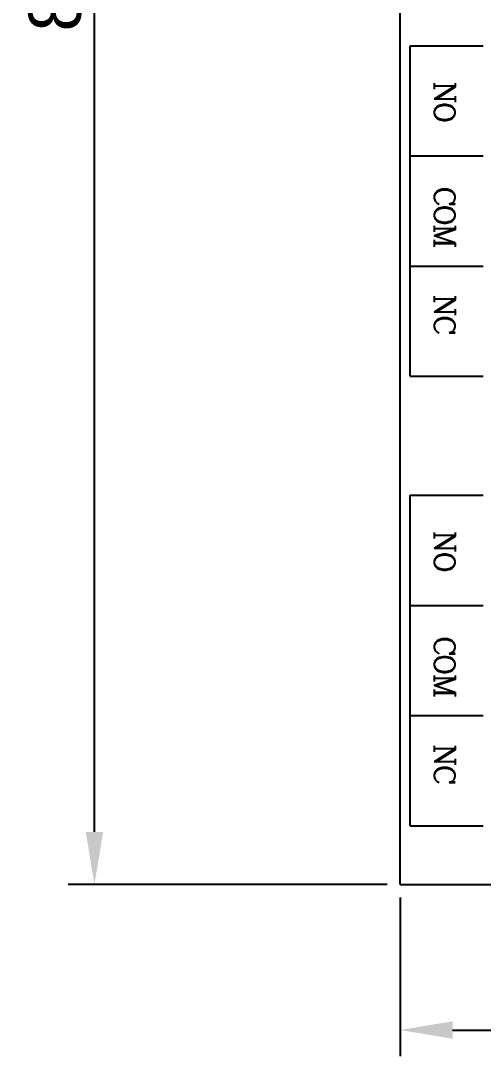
# Model space of a CAD drawing. Header units: millimetres. Extents: x 36 to 139, y 37 to 145.
# Drawn here: x 35.75 to 57.81, y 36.73 to 86.07 of the extents above; entities that cross this region are included whole.
import ezdxf

# ---------------------------------------------------------------- set-up
doc = ezdxf.new("R2010")
doc.units = ezdxf.units.MM
doc.layers.add('KeepOutLayer', color=6, linetype='Continuous')
doc.layers.add('TopOverlay', color=2, linetype='Continuous')
doc.dimstyles.new('ISO-25', dxfattribs={"dimtxt": 2.5, "dimasz": 2.5, "dimexe": 1.25, "dimexo": 0.625, "dimtad": 1, "dimtxsty": 'Standard', "dimcen": 2.5, "dimadec": 0, "dimazin": 0, "dimtfac": 1, "dimtmove": 0, "dimatfit": 3, "dimfxl": 1, "dimarcsym": 0})

# ---------------------------------------------------------------- blocks, each defined once
blk = doc.blocks.new('*D79')
at = {"color": 0, "lineweight": -2, "transparency": 16777216}
for p, q in [((53.223, 129.921), (38.019, 129.921)), ((39.269, 47.421), (39.269, 127.421)), ((53.223, 44.921), (38.019, 44.921))]:
    blk.add_line(p, q, dxfattribs=at)
at = {"color": 0, "transparency": 16777216}
for points in [[(38.853, 127.421), (39.686, 127.421), (39.269, 129.921)], [(38.853, 47.421), (39.686, 47.421), (39.269, 44.921)]]:
    blk.add_solid(points, dxfattribs=at)
at = {"layer": 'Defpoints', "color": 0, "transparency": 16777216}
for p in [(39.269, 129.921), (53.848, 129.921), (53.848, 44.921)]:
    blk.add_point(p, dxfattribs=at)
at = {"color": 0, "transparency": 16777216, "insert": (37.394, 87.421), "char_height": 2.5, "attachment_point": 5, "rotation": 90}
blk.add_mtext('85', dxfattribs=at)
blk = doc.blocks.new('*D84')
at = {"color": 0, "lineweight": -2, "transparency": 16777216}
for p, q in [((53.848, 44.296), (53.848, 36.733)), ((138.848, 44.296), (138.848, 36.733)), ((56.348, 37.983), (136.348, 37.983))]:
    blk.add_line(p, q, dxfattribs=at)
at = {"color": 0, "transparency": 16777216}
for points in [[(56.348, 38.399), (56.348, 37.566), (53.848, 37.983)], [(136.348, 38.399), (136.348, 37.566), (138.848, 37.983)]]:
    blk.add_solid(points, dxfattribs=at)
at = {"layer": 'Defpoints', "color": 0, "transparency": 16777216}
for p in [(53.848, 44.921), (138.848, 44.921), (138.848, 37.983)]:
    blk.add_point(p, dxfattribs=at)
at = {"color": 0, "transparency": 16777216, "insert": (96.348, 39.858), "char_height": 2.5, "attachment_point": 5}
blk.add_mtext('85', dxfattribs=at)

msp = doc.modelspace()

# ---------------------------------------------------------------- linework, layer by layer
at = {"layer": 'KeepOutLayer'}
for q in [(53.848, 129.921), (138.848, 44.921)]:
    msp.add_line((53.848, 44.921), q, dxfattribs=at)
at = {"layer": 'TopOverlay'}
for p, q in [((54.331, 69.136), (54.331, 84.884)), ((54.331, 84.884), (57.81, 84.884)), ((55.474, 83.106), (55.474, 82.82)), ((56.473, 82.963), (55.474, 82.963)), ((56.378, 82.915), (55.474, 82.344)), ((56.473, 82.915), (55.569, 82.344)), ((56.473, 83.106), (56.473, 82.915)), ((56.473, 82.487), (56.473, 82.201)), ((56.473, 82.344), (55.474, 82.344)), ((55.616, 81.982), (55.521, 81.887)), ((55.616, 81.934), (55.521, 81.839)), ((55.712, 82.03), (55.616, 81.982)), ((55.712, 81.982), (55.616, 81.934)), ((55.902, 82.077), (55.712, 82.03)), ((55.902, 82.03), (55.712, 81.982)), ((56.045, 82.077), (55.902, 82.077)), ((56.045, 82.03), (55.902, 82.03)), ((56.235, 82.03), (56.045, 82.077)), ((56.235, 81.982), (56.045, 82.03)), ((56.331, 81.982), (56.235, 82.03)), ((56.331, 81.934), (56.235, 81.982)), ((56.426, 81.887), (56.331, 81.982)), ((56.426, 81.839), (56.331, 81.934)), ((55.521, 81.887), (55.474, 81.744)), ((55.521, 81.839), (55.474, 81.744)), ((55.474, 81.744), (55.474, 81.649)), ((55.474, 81.649), (55.521, 81.506)), ((55.474, 81.649), (55.521, 81.554)), ((55.521, 81.554), (55.616, 81.458)), ((55.521, 81.506), (55.616, 81.411)), ((55.616, 81.458), (55.712, 81.411)), ((56.235, 81.411), (56.331, 81.458)), ((56.331, 81.458), (56.426, 81.554)), ((56.331, 81.411), (56.426, 81.506)), ((56.473, 81.744), (56.426, 81.887)), ((56.473, 81.744), (56.426, 81.839)), ((56.426, 81.506), (56.473, 81.649)), ((56.426, 81.554), (56.473, 81.649)), ((56.473, 81.649), (56.473, 81.744)), ((55.616, 81.411), (55.712, 81.363)), ((55.712, 81.411), (55.902, 81.363)), ((55.712, 81.363), (55.902, 81.316)), ((55.902, 81.363), (56.045, 81.363)), ((55.902, 81.316), (56.045, 81.316)), ((56.045, 81.363), (56.235, 81.411)), ((56.045, 81.316), (56.235, 81.363)), ((56.235, 81.363), (56.331, 81.411)), ((54.331, 79.634), (57.81, 79.634)), ((55.712, 78.003), (55.616, 77.956)), ((55.854, 78.051), (55.712, 78.003)), ((55.854, 78.003), (55.712, 77.956)), ((56.093, 78.051), (55.854, 78.051)), ((56.093, 78.003), (55.854, 78.003)), ((56.235, 78.003), (56.093, 78.051)), ((56.235, 77.956), (56.093, 78.003)), ((56.331, 77.956), (56.235, 78.003)), ((55.521, 77.861), (55.474, 77.718)), ((55.521, 77.813), (55.474, 77.718)), ((55.474, 77.718), (55.474, 77.623)), ((55.474, 77.623), (55.521, 77.48)), ((55.616, 77.956), (55.521, 77.861)), ((55.616, 77.908), (55.521, 77.813)), ((55.521, 77.48), (55.616, 77.385)), ((55.712, 77.956), (55.616, 77.908)), ((56.331, 77.908), (56.235, 77.956)), ((56.426, 77.861), (56.331, 77.956)), ((56.426, 77.813), (56.331, 77.908)), ((56.331, 77.385), (56.426, 77.48)), ((56.473, 77.718), (56.426, 77.861)), ((56.473, 77.718), (56.426, 77.813)), ((56.426, 77.48), (56.473, 77.623)), ((56.473, 77.623), (56.473, 77.718)), ((55.521, 77.004), (55.474, 76.861)), ((55.616, 77.099), (55.521, 77.004)), ((55.616, 77.051), (55.521, 76.956)), ((55.616, 77.385), (55.712, 77.337)), ((55.712, 77.146), (55.616, 77.099)), ((55.712, 77.099), (55.616, 77.051)), ((55.902, 77.194), (55.712, 77.146)), ((55.902, 77.146), (55.712, 77.099)), ((56.045, 77.194), (55.902, 77.194)), ((56.045, 77.146), (55.902, 77.146)), ((56.235, 77.146), (56.045, 77.194)), ((56.235, 77.099), (56.045, 77.146)), ((56.331, 77.385), (56.188, 77.337)), ((56.188, 77.337), (56.473, 77.337)), ((56.331, 77.099), (56.235, 77.146)), ((56.331, 77.051), (56.235, 77.099)), ((56.473, 77.337), (56.331, 77.385)), ((56.426, 77.004), (56.331, 77.099)), ((56.426, 76.956), (56.331, 77.051)), ((56.473, 76.861), (56.426, 77.004)), ((55.521, 76.956), (55.474, 76.861)), ((55.474, 76.861), (55.474, 76.766)), ((55.474, 76.766), (55.521, 76.623)), ((55.474, 76.766), (55.521, 76.67)), ((55.521, 76.67), (55.616, 76.575)), ((55.521, 76.623), (55.616, 76.528)), ((55.616, 76.575), (55.712, 76.528)), ((55.616, 76.528), (55.712, 76.48)), ((55.712, 76.528), (55.902, 76.48)), ((55.712, 76.48), (55.902, 76.432)), ((55.902, 76.48), (56.045, 76.48)), ((56.045, 76.48), (56.235, 76.528)), ((56.045, 76.432), (56.235, 76.48)), ((56.235, 76.528), (56.331, 76.575)), ((56.235, 76.48), (56.331, 76.528)), ((56.331, 76.575), (56.426, 76.67)), ((56.331, 76.528), (56.426, 76.623)), ((56.473, 76.861), (56.426, 76.956)), ((56.426, 76.623), (56.473, 76.766)), ((56.426, 76.67), (56.473, 76.766)), ((56.473, 76.766), (56.473, 76.861)), ((55.474, 76.294), (55.474, 76.009)), ((56.473, 76.151), (55.474, 76.151)), ((56.473, 76.151), (55.474, 75.818)), ((56.473, 76.104), (55.616, 75.818)), ((55.902, 76.432), (56.045, 76.432)), ((56.473, 76.294), (56.473, 76.104)), ((56.473, 75.485), (55.474, 75.818)), ((55.474, 75.628), (55.474, 75.295)), ((56.473, 75.485), (55.474, 75.485)), ((56.473, 75.437), (55.474, 75.437)), ((56.473, 75.485), (56.473, 75.295)), ((54.331, 74.385), (57.81, 74.385)), ((55.474, 72.946), (55.474, 72.66)), ((56.473, 72.803), (55.474, 72.803)), ((56.378, 72.755), (55.474, 72.184)), ((56.473, 72.755), (55.569, 72.184)), ((56.473, 72.946), (56.473, 72.755)), ((56.473, 72.184), (55.474, 72.184)), ((56.473, 72.327), (56.473, 72.041)), ((55.521, 71.727), (55.474, 71.584)), ((55.521, 71.679), (55.474, 71.584)), ((55.474, 71.584), (55.474, 71.489)), ((55.616, 71.822), (55.521, 71.727)), ((55.616, 71.774), (55.521, 71.679)), ((55.712, 71.87), (55.616, 71.822)), ((55.712, 71.822), (55.616, 71.774)), ((55.854, 71.917), (55.712, 71.87)), ((55.854, 71.87), (55.712, 71.822)), ((56.093, 71.917), (55.854, 71.917)), ((56.093, 71.87), (55.854, 71.87)), ((56.235, 71.87), (56.093, 71.917)), ((56.235, 71.822), (56.093, 71.87)), ((56.331, 71.822), (56.235, 71.87)), ((56.331, 71.774), (56.235, 71.822)), ((56.426, 71.727), (56.331, 71.822)), ((56.426, 71.679), (56.331, 71.774)), ((56.473, 71.584), (56.426, 71.727)), ((56.473, 71.584), (56.426, 71.679)), ((56.473, 71.489), (56.473, 71.584)), ((55.474, 71.489), (55.521, 71.346)), ((55.521, 71.346), (55.616, 71.251)), ((55.616, 71.251), (55.712, 71.203)), ((56.331, 71.251), (56.188, 71.203)), ((56.188, 71.203), (56.473, 71.203)), ((56.331, 71.251), (56.426, 71.346)), ((56.473, 71.203), (56.331, 71.251)), ((56.426, 71.346), (56.473, 71.489)), ((54.331, 69.136), (57.81, 69.136)), ((54.331, 47.715), (54.331, 63.463)), ((54.331, 63.463), (57.81, 63.463)), ((55.474, 61.685), (55.474, 61.399)), ((56.473, 61.685), (56.473, 61.495)), ((56.473, 61.542), (55.474, 61.542)), ((56.378, 61.495), (55.474, 60.923)), ((56.473, 61.495), (55.569, 60.923)), ((56.473, 60.923), (55.474, 60.923)), ((56.473, 61.066), (56.473, 60.78)), ((55.521, 60.466), (55.474, 60.323)), ((55.521, 60.419), (55.474, 60.323)), ((55.474, 60.323), (55.474, 60.228)), ((55.474, 60.228), (55.521, 60.085)), ((55.474, 60.228), (55.521, 60.133)), ((55.616, 60.561), (55.521, 60.466)), ((55.616, 60.514), (55.521, 60.419)), ((55.712, 60.609), (55.616, 60.561)), ((55.712, 60.561), (55.616, 60.514)), ((55.902, 60.657), (55.712, 60.609)), ((55.902, 60.609), (55.712, 60.561)), ((56.045, 60.657), (55.902, 60.657)), ((56.045, 60.609), (55.902, 60.609)), ((56.235, 60.609), (56.045, 60.657)), ((56.235, 60.561), (56.045, 60.609)), ((56.331, 60.561), (56.235, 60.609)), ((56.331, 60.514), (56.235, 60.561)), ((56.426, 60.466), (56.331, 60.561)), ((56.426, 60.419), (56.331, 60.514)), ((56.473, 60.323), (56.426, 60.466)), ((56.473, 60.323), (56.426, 60.419)), ((56.426, 60.085), (56.473, 60.228)), ((56.426, 60.133), (56.473, 60.228)), ((56.473, 60.228), (56.473, 60.323)), ((55.521, 60.133), (55.616, 60.038)), ((55.521, 60.085), (55.616, 59.99)), ((55.616, 60.038), (55.712, 59.99)), ((55.616, 59.99), (55.712, 59.943)), ((55.712, 59.99), (55.902, 59.943)), ((55.712, 59.943), (55.902, 59.895)), ((55.902, 59.943), (56.045, 59.943)), ((55.902, 59.895), (56.045, 59.895)), ((56.045, 59.943), (56.235, 59.99)), ((56.045, 59.895), (56.235, 59.943)), ((56.235, 59.99), (56.331, 60.038)), ((56.235, 59.943), (56.331, 59.99)), ((56.331, 60.038), (56.426, 60.133)), ((56.331, 59.99), (56.426, 60.085)), ((54.331, 58.214), (57.81, 58.214)), ((55.521, 56.44), (55.474, 56.297)), ((55.521, 56.392), (55.474, 56.297)), ((55.474, 56.297), (55.474, 56.202)), ((55.616, 56.535), (55.521, 56.44)), ((55.616, 56.488), (55.521, 56.392)), ((55.712, 56.583), (55.616, 56.535)), ((55.712, 56.535), (55.616, 56.488)), ((55.854, 56.63), (55.712, 56.583)), ((55.854, 56.583), (55.712, 56.535)), ((56.093, 56.63), (55.854, 56.63)), ((56.093, 56.583), (55.854, 56.583)), ((56.235, 56.583), (56.093, 56.63)), ((56.235, 56.535), (56.093, 56.583)), ((56.331, 56.535), (56.235, 56.583)), ((56.331, 56.488), (56.235, 56.535)), ((56.426, 56.44), (56.331, 56.535)), ((56.426, 56.392), (56.331, 56.488)), ((56.473, 56.297), (56.426, 56.44)), ((56.473, 56.297), (56.426, 56.392)), ((56.473, 56.202), (56.473, 56.297)), ((55.474, 56.202), (55.521, 56.059)), ((55.521, 56.059), (55.616, 55.964)), ((55.616, 55.964), (55.712, 55.916)), ((55.902, 55.773), (55.712, 55.726)), ((56.045, 55.773), (55.902, 55.773)), ((56.235, 55.726), (56.045, 55.773)), ((56.331, 55.964), (56.188, 55.916)), ((56.188, 55.916), (56.473, 55.916)), ((56.331, 55.964), (56.426, 56.059)), ((56.473, 55.916), (56.331, 55.964)), ((56.426, 56.059), (56.473, 56.202)), ((55.521, 55.583), (55.474, 55.44)), ((55.521, 55.535), (55.474, 55.44)), ((55.474, 55.44), (55.474, 55.345)), ((55.474, 55.345), (55.521, 55.202)), ((55.474, 55.345), (55.521, 55.25)), ((55.616, 55.678), (55.521, 55.583)), ((55.616, 55.631), (55.521, 55.535)), ((55.712, 55.726), (55.616, 55.678)), ((55.712, 55.678), (55.616, 55.631)), ((55.902, 55.726), (55.712, 55.678)), ((56.045, 55.726), (55.902, 55.726)), ((56.235, 55.678), (56.045, 55.726)), ((56.331, 55.678), (56.235, 55.726)), ((56.331, 55.631), (56.235, 55.678)), ((56.426, 55.583), (56.331, 55.678)), ((56.426, 55.535), (56.331, 55.631)), ((56.473, 55.44), (56.426, 55.583)), ((56.473, 55.44), (56.426, 55.535)), ((56.426, 55.202), (56.473, 55.345)), ((56.426, 55.25), (56.473, 55.345)), ((56.473, 55.345), (56.473, 55.44)), ((55.474, 54.874), (55.474, 54.588)), ((55.521, 55.25), (55.616, 55.155)), ((55.521, 55.202), (55.616, 55.107)), ((55.616, 55.155), (55.712, 55.107)), ((55.616, 55.107), (55.712, 55.059)), ((55.712, 55.107), (55.902, 55.059)), ((55.712, 55.059), (55.902, 55.012)), ((55.902, 55.059), (56.045, 55.059)), ((55.902, 55.012), (56.045, 55.012)), ((56.045, 55.059), (56.235, 55.107)), ((56.045, 55.012), (56.235, 55.059)), ((56.235, 55.107), (56.331, 55.155)), ((56.235, 55.059), (56.331, 55.107)), ((56.331, 55.155), (56.426, 55.25)), ((56.331, 55.107), (56.426, 55.202)), ((56.473, 54.874), (56.473, 54.683)), ((56.473, 54.731), (55.474, 54.731)), ((56.473, 54.731), (55.474, 54.398)), ((56.473, 54.064), (55.474, 54.398)), ((56.473, 54.683), (55.616, 54.398)), ((55.474, 54.207), (55.474, 53.874)), ((56.473, 54.064), (55.474, 54.064)), ((56.473, 54.017), (55.474, 54.017)), ((56.473, 54.064), (56.473, 53.874)), ((54.331, 52.964), (57.81, 52.964)), ((55.474, 51.525), (55.474, 51.239)), ((56.473, 51.382), (55.474, 51.382)), ((56.378, 51.335), (55.474, 50.763)), ((56.473, 51.335), (55.569, 50.763)), ((56.473, 51.525), (56.473, 51.335)), ((56.473, 50.906), (56.473, 50.62)), ((56.473, 50.763), (55.474, 50.763)), ((55.616, 50.401), (55.521, 50.306)), ((55.616, 50.354), (55.521, 50.259)), ((55.712, 50.449), (55.616, 50.401)), ((55.712, 50.401), (55.616, 50.354)), ((55.854, 50.497), (55.712, 50.449)), ((55.854, 50.449), (55.712, 50.401)), ((56.093, 50.497), (55.854, 50.497)), ((56.093, 50.449), (55.854, 50.449)), ((56.235, 50.449), (56.093, 50.497)), ((56.235, 50.401), (56.093, 50.449)), ((56.331, 50.401), (56.235, 50.449)), ((56.331, 50.354), (56.235, 50.401)), ((56.426, 50.306), (56.331, 50.401)), ((56.426, 50.259), (56.331, 50.354)), ((55.521, 50.306), (55.474, 50.163)), ((55.521, 50.259), (55.474, 50.163)), ((55.474, 50.163), (55.474, 50.068)), ((55.474, 50.068), (55.521, 49.925)), ((55.521, 49.925), (55.616, 49.83)), ((56.331, 49.83), (56.426, 49.925)), ((56.473, 50.163), (56.426, 50.306)), ((56.473, 50.163), (56.426, 50.259)), ((56.426, 49.925), (56.473, 50.068)), ((56.473, 50.068), (56.473, 50.163)), ((55.616, 49.83), (55.712, 49.783)), ((56.331, 49.83), (56.188, 49.783)), ((56.188, 49.783), (56.473, 49.783)), ((56.473, 49.783), (56.331, 49.83)), ((54.331, 47.715), (57.81, 47.715))]:
    msp.add_line(p, q, dxfattribs=at)

# ---------------------------------------------------------------- dimensions: what is measured, and where the dimension line sits
dim = msp.add_linear_dim(base=(39.269, 129.921), p1=(53.848, 44.921), p2=(53.848, 129.921), angle=90, dimstyle='ISO-25')
dim.commit()
dim.dimension.update_dxf_attribs({"geometry": '*D79', "text_midpoint": (37.394, 87.421)})
dim = msp.add_linear_dim(base=(138.848, 37.983), p1=(53.848, 44.921), p2=(138.848, 44.921), dimstyle='ISO-25')
dim.commit()
dim.dimension.update_dxf_attribs({"geometry": '*D84', "text_midpoint": (96.348, 39.858)})

doc.saveas('drawing.dxf')
